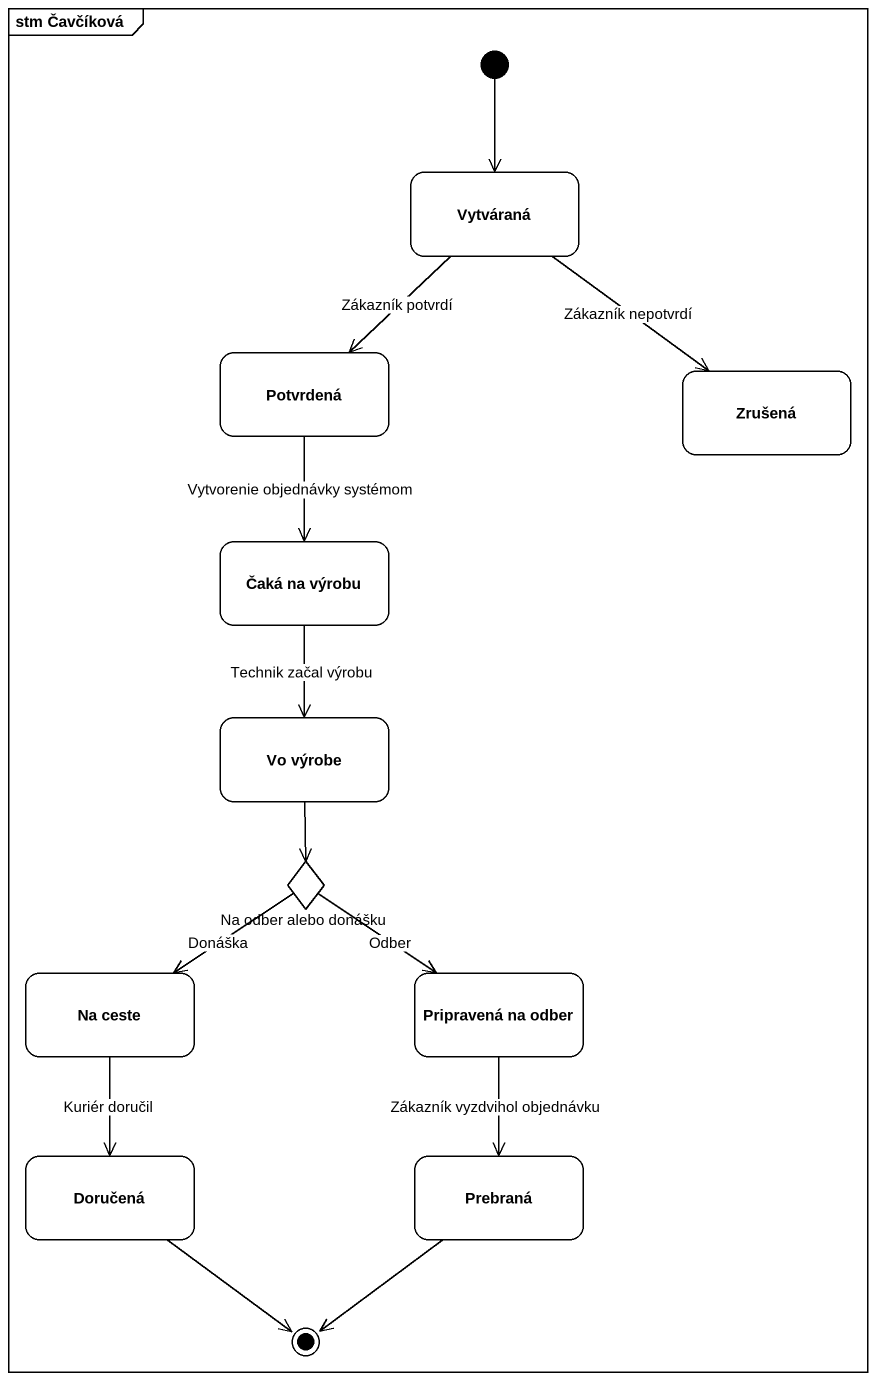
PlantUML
@startuml
mainframe stm Čavčíková
hide empty description
state Vytváraná
state Potvrdená
state Zrušená
state "Čaká na výrobu" as Čaká_na_výrobu
state "Vo výrobe" as Vo_výrobe
state "Na odber alebo donášku" as Na_odber_alebo_donášku <<choice>>
state "Na ceste" as Na_ceste
state "Pripravená na odber" as Pripravená_na_odber
state Doručená
state Prebraná
[*] --> Vytváraná
Vytváraná --> Potvrdená : Zákazník potvrdí
Vytváraná --> Zrušená : Zákazník nepotvrdí
Potvrdená --> Čaká_na_výrobu : Vytvorenie objednávky systémom
Čaká_na_výrobu --> Vo_výrobe : Technik začal výrobu
Vo_výrobe --> Na_odber_alebo_donášku
Na_odber_alebo_donášku --> Na_ceste : Donáška
Na_odber_alebo_donášku --> Pripravená_na_odber : Odber
Na_ceste --> Doručená : Kuriér doručil
Pripravená_na_odber --> Prebraná : Zákazník vyzdvihol objednávku
Doručená --> [*]
Prebraná --> [*]
@enduml
